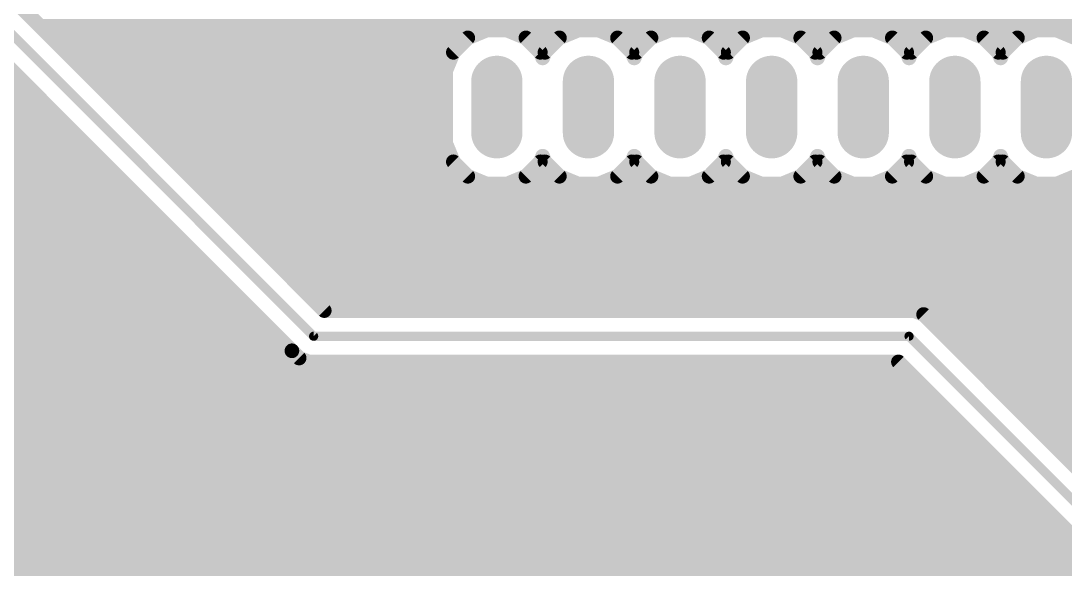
# Model space of a CAD drawing. Extents: x -0.2 to 78.9, y -2.7 to 86.6.
# Drawn here: x 22.36 to 51.32, y 43.08 to 58.27 of the extents above; entities that cross this region are included whole.
import ezdxf

# ---------------------------------------------------------------- set-up
doc = ezdxf.new("R2010")
doc.units = 0
doc.layers.add('16', color=174, linetype='CONTINUOUS')
doc.layers.add('17', color=94, linetype='CONTINUOUS')

# ---------------------------------------------------------------- blocks, each defined once
blk = doc.blocks.new('LONGP100')
at = {"const_width": 1}
blk.add_lwpolyline([(-0.5, 0), (0.5, 0)], dxfattribs=at)
at = {"const_width": 0.5}
for points in [[(-0.5, 0.25, 1), (-0.5, -0.25)], [(0.5, -0.25, 1), (0.5, 0.25)]]:
    blk.add_lwpolyline(points, format="xyb", dxfattribs=at)

msp = doc.modelspace()

# ---------------------------------------------------------------- linework, layer by layer
at = {"layer": '16'}
for points, const_width in [([(30.7745, 50.2411), (18.1828, 62.8328)], 0.4064), ([(17.78, 62.23), (30.48, 49.53)], 0.254), ([(17.4854, 61.5188), (29.8771, 49.1271)], 0.4064), ([(22.9004, 58.1152), (57.7088, 58.1152)], 0.4064), ([(35.277, 58.0135), (34.7542, 57.797)], 0.4064), ([(35.8429, 58.0135), (35.277, 58.0135)], 0.4064), ([(36.3657, 57.797), (35.8429, 58.0135)], 0.4064), ([(37.817, 58.0135), (37.2942, 57.797)], 0.4064), ([(38.3829, 58.0135), (37.817, 58.0135)], 0.4064), ([(38.9057, 57.797), (38.3829, 58.0135)], 0.4064), ([(40.357, 58.0135), (39.8342, 57.797)], 0.4064), ([(40.9229, 58.0135), (40.357, 58.0135)], 0.4064), ([(41.4457, 57.797), (40.9229, 58.0135)], 0.4064), ([(42.897, 58.0135), (42.3742, 57.797)], 0.4064), ([(43.4629, 58.0135), (42.897, 58.0135)], 0.4064), ([(43.9857, 57.797), (43.4629, 58.0135)], 0.4064), ([(45.437, 58.0135), (44.9142, 57.797)], 0.4064), ([(46.0029, 58.0135), (45.437, 58.0135)], 0.4064), ([(46.5257, 57.797), (46.0029, 58.0135)], 0.4064), ([(47.977, 58.0135), (47.4542, 57.797)], 0.4064), ([(48.5429, 58.0135), (47.977, 58.0135)], 0.4064), ([(49.0657, 57.797), (48.5429, 58.0135)], 0.4064), ([(50.517, 58.0135), (49.9942, 57.797)], 0.4064), ([(51.0829, 58.0135), (50.517, 58.0135)], 0.4064), ([(51.6057, 57.797), (51.0829, 58.0135)], 0.4064), ([(23.3068, 57.7088), (34.666, 57.7088)], 0.4064), ([(34.7542, 57.797), (34.3541, 57.3969)], 0.4064), ([(36.7658, 57.3969), (36.3657, 57.797)], 0.4064), ([(36.4539, 57.7088), (37.206, 57.7088)], 0.4064), ([(37.2942, 57.797), (36.8941, 57.3969)], 0.4064), ([(39.3058, 57.3969), (38.9057, 57.797)], 0.4064), ([(38.9939, 57.7088), (39.746, 57.7088)], 0.4064), ([(39.8342, 57.797), (39.4341, 57.3969)], 0.4064), ([(41.8458, 57.3969), (41.4457, 57.797)], 0.4064), ([(41.5339, 57.7088), (42.286, 57.7088)], 0.4064), ([(42.3742, 57.797), (41.9741, 57.3969)], 0.4064), ([(44.3858, 57.3969), (43.9857, 57.797)], 0.4064), ([(44.0739, 57.7088), (44.826, 57.7088)], 0.4064), ([(44.9142, 57.797), (44.5141, 57.3969)], 0.4064), ([(46.9258, 57.3969), (46.5257, 57.797)], 0.4064), ([(46.6139, 57.7088), (47.366, 57.7088)], 0.4064), ([(47.4542, 57.797), (47.0541, 57.3969)], 0.4064), ([(49.4658, 57.3969), (49.0657, 57.797)], 0.4064), ([(49.1539, 57.7088), (49.906, 57.7088)], 0.4064), ([(49.9942, 57.797), (49.5941, 57.3969)], 0.4064), ([(23.7132, 57.3024), (34.315, 57.3024)], 0.4064), ([(34.3541, 57.3969), (34.1376, 56.8741)], 0.4064), ([(36.8299, 57.2419), (36.7658, 57.3969)], 0.4064), ([(36.8049, 57.3024), (36.855, 57.3024)], 0.4064), ([(36.8941, 57.3969), (36.8299, 57.2419)], 0.4064), ([(39.3699, 57.2419), (39.3058, 57.3969)], 0.4064), ([(39.3449, 57.3024), (39.395, 57.3024)], 0.4064), ([(39.4341, 57.3969), (39.3699, 57.2419)], 0.4064), ([(41.9099, 57.2419), (41.8458, 57.3969)], 0.4064), ([(41.8849, 57.3024), (41.935, 57.3024)], 0.4064), ([(41.9741, 57.3969), (41.9099, 57.2419)], 0.4064), ([(44.4499, 57.2419), (44.3858, 57.3969)], 0.4064), ([(44.4249, 57.3024), (44.475, 57.3024)], 0.4064), ([(44.5141, 57.3969), (44.4499, 57.2419)], 0.4064), ([(46.99, 57.2419), (46.9258, 57.3969)], 0.4064), ([(46.965, 57.3024), (47.0151, 57.3024)], 0.4064), ([(47.0541, 57.3969), (46.99, 57.2419)], 0.4064), ([(49.53, 57.2419), (49.4658, 57.3969)], 0.4064), ([(49.505, 57.3024), (49.5551, 57.3024)], 0.4064), ([(49.5941, 57.3969), (49.53, 57.2419)], 0.4064), ([(24.1196, 56.896), (34.1467, 56.896)], 0.4064), ([(34.1376, 56.8741), (34.1376, 54.8858)], 0.4064), ([(0.6603, 56.4896), (22.5146, 56.4896)], 0.4064), ([(24.526, 56.4896), (34.1376, 56.4896)], 0.4064), ([(14.7275, 56.0832), (22.921, 56.0832)], 0.4064), ([(24.9324, 56.0832), (34.1376, 56.0832)], 0.4064), ([(15.238, 55.6768), (23.3274, 55.6768)], 0.4064), ([(25.3388, 55.6768), (34.1376, 55.6768)], 0.4064), ([(15.4835, 55.2704), (23.7338, 55.2704)], 0.4064), ([(25.7452, 55.2704), (34.1376, 55.2704)], 0.4064), ([(15.6209, 54.864), (24.1402, 54.864)], 0.4064), ([(26.1516, 54.864), (34.1466, 54.864)], 0.4064), ([(34.1376, 54.8858), (34.3541, 54.363)], 0.4064), ([(15.6209, 54.4576), (24.5466, 54.4576)], 0.4064), ([(26.558, 54.4576), (34.3149, 54.4576)], 0.4064), ([(34.3541, 54.363), (34.7542, 53.9629)], 0.4064), ([(36.3657, 53.9629), (36.7658, 54.363)], 0.4064), ([(36.7658, 54.363), (36.8299, 54.518)], 0.4064), ([(36.8049, 54.4576), (36.8549, 54.4576)], 0.4064), ([(36.8299, 54.518), (36.8941, 54.363)], 0.4064), ([(36.8941, 54.363), (37.2942, 53.9629)], 0.4064), ([(38.9057, 53.9629), (39.3058, 54.363)], 0.4064), ([(39.3058, 54.363), (39.3699, 54.518)], 0.4064), ([(39.3449, 54.4576), (39.3949, 54.4576)], 0.4064), ([(39.3699, 54.518), (39.4341, 54.363)], 0.4064), ([(39.4341, 54.363), (39.8342, 53.9629)], 0.4064), ([(41.4457, 53.9629), (41.8458, 54.363)], 0.4064), ([(41.8458, 54.363), (41.9099, 54.518)], 0.4064), ([(41.8849, 54.4576), (41.9349, 54.4576)], 0.4064), ([(41.9099, 54.518), (41.9741, 54.363)], 0.4064), ([(41.9741, 54.363), (42.3742, 53.9629)], 0.4064), ([(43.9857, 53.9629), (44.3858, 54.363)], 0.4064), ([(44.3858, 54.363), (44.4499, 54.518)], 0.4064), ([(44.4249, 54.4576), (44.4749, 54.4576)], 0.4064), ([(44.4499, 54.518), (44.5141, 54.363)], 0.4064), ([(44.5141, 54.363), (44.9142, 53.9629)], 0.4064), ([(46.5257, 53.9629), (46.9258, 54.363)], 0.4064), ([(46.9258, 54.363), (46.99, 54.518)], 0.4064), ([(46.9649, 54.4576), (47.0149, 54.4576)], 0.4064), ([(46.99, 54.518), (47.0541, 54.363)], 0.4064), ([(47.0541, 54.363), (47.4542, 53.9629)], 0.4064), ([(49.0657, 53.9629), (49.4658, 54.363)], 0.4064), ([(49.4658, 54.363), (49.53, 54.518)], 0.4064), ([(49.5049, 54.4576), (49.5549, 54.4576)], 0.4064), ([(49.53, 54.518), (49.5941, 54.363)], 0.4064), ([(49.5941, 54.363), (49.9942, 53.9629)], 0.4064), ([(15.5255, 54.0512), (24.953, 54.0512)], 0.4064), ([(26.9644, 54.0512), (34.6659, 54.0512)], 0.4064), ([(34.7542, 53.9629), (35.277, 53.7464)], 0.4064), ([(35.8429, 53.7464), (36.3657, 53.9629)], 0.4064), ([(36.454, 54.0512), (37.2059, 54.0512)], 0.4064), ([(37.2942, 53.9629), (37.817, 53.7464)], 0.4064), ([(38.3829, 53.7464), (38.9057, 53.9629)], 0.4064), ([(38.994, 54.0512), (39.7459, 54.0512)], 0.4064), ([(39.8342, 53.9629), (40.357, 53.7464)], 0.4064), ([(40.9229, 53.7464), (41.4457, 53.9629)], 0.4064), ([(41.534, 54.0512), (42.2859, 54.0512)], 0.4064), ([(42.3742, 53.9629), (42.897, 53.7464)], 0.4064), ([(43.4629, 53.7464), (43.9857, 53.9629)], 0.4064), ([(44.074, 54.0512), (44.8259, 54.0512)], 0.4064), ([(44.9142, 53.9629), (45.437, 53.7464)], 0.4064), ([(46.0029, 53.7464), (46.5257, 53.9629)], 0.4064), ([(46.614, 54.0512), (47.3659, 54.0512)], 0.4064), ([(47.4542, 53.9629), (47.977, 53.7464)], 0.4064), ([(48.5429, 53.7464), (49.0657, 53.9629)], 0.4064), ([(49.154, 54.0512), (49.9059, 54.0512)], 0.4064), ([(49.9942, 53.9629), (50.517, 53.7464)], 0.4064), ([(51.0829, 53.7464), (51.6057, 53.9629)], 0.4064), ([(35.277, 53.7464), (35.8429, 53.7464)], 0.4064), ([(37.817, 53.7464), (38.3829, 53.7464)], 0.4064), ([(40.357, 53.7464), (40.9229, 53.7464)], 0.4064), ([(42.897, 53.7464), (43.4629, 53.7464)], 0.4064), ([(45.437, 53.7464), (46.0029, 53.7464)], 0.4064), ([(47.977, 53.7464), (48.5429, 53.7464)], 0.4064), ([(50.517, 53.7464), (51.0829, 53.7464)], 0.4064), ([(15.3396, 53.6448), (25.3594, 53.6448)], 0.4064), ([(27.3708, 53.6448), (57.7088, 53.6448)], 0.4064), ([(15.1364, 53.2384), (25.7658, 53.2384)], 0.4064), ([(27.7772, 53.2384), (57.7088, 53.2384)], 0.4064), ([(15.4414, 52.832), (26.1722, 52.832)], 0.4064), ([(28.1836, 52.832), (57.7088, 52.832)], 0.4064), ([(15.6097, 52.4256), (26.5786, 52.4256)], 0.4064), ([(28.59, 52.4256), (57.7088, 52.4256)], 0.4064), ([(15.6209, 52.0192), (26.985, 52.0192)], 0.4064), ([(28.9964, 52.0192), (57.7088, 52.0192)], 0.4064), ([(15.5676, 51.6128), (27.3914, 51.6128)], 0.4064), ([(29.4028, 51.6128), (57.7088, 51.6128)], 0.4064), ([(15.3992, 51.2064), (27.7978, 51.2064)], 0.4064), ([(29.8092, 51.2064), (57.7088, 51.2064)], 0.4064), ([(15.0348, 50.8), (28.2042, 50.8)], 0.4064), ([(30.2156, 50.8), (57.7088, 50.8)], 0.4064), ([(15.3993, 50.3936), (28.6106, 50.3936)], 0.4064), ([(30.622, 50.3936), (57.7088, 50.3936)], 0.4064), ([(46.8485, 50.2411), (30.7745, 50.2411)], 0.4064), ([(47.1314, 50.2411), (46.8485, 50.2411)], 0.4064), ([(47.3928, 50.1328), (47.1314, 50.2411)], 0.4064), ([(15.5676, 49.9872), (29.017, 49.9872)], 0.4064), ([(60.579, 36.9465), (47.3928, 50.1328)], 0.4064), ([(47.5384, 49.9872), (57.7088, 49.9872)], 0.4064), ([(15.6209, 49.5808), (29.4234, 49.5808)], 0.4064), ([(30.48, 49.53), (46.99, 49.53)], 0.254), ([(46.99, 49.53), (62.23, 34.29)], 0.254), ([(47.9448, 49.5808), (57.7088, 49.5808)], 0.4064), ([(15.6096, 49.1744), (29.8298, 49.1744)], 0.4064), ([(29.8771, 49.1271), (30.0771, 48.9271)], 0.4064), ([(48.3512, 49.1744), (57.7088, 49.1744)], 0.4064), ([(15.4413, 48.768), (46.7462, 48.768)], 0.4064), ([(30.0771, 48.9271), (30.3385, 48.8188)], 0.4064), ([(30.3385, 48.8188), (46.6954, 48.8188)], 0.4064), ([(46.6954, 48.8188), (60.6718, 34.8424)], 0.4064), ([(48.7576, 48.768), (57.7088, 48.768)], 0.4064), ([(15.1364, 48.3616), (47.1526, 48.3616)], 0.4064), ([(49.164, 48.3616), (57.7088, 48.3616)], 0.4064), ([(15.3396, 47.9552), (47.559, 47.9552)], 0.4064), ([(49.5704, 47.9552), (57.7088, 47.9552)], 0.4064), ([(15.5255, 47.5488), (47.9654, 47.5488)], 0.4064), ([(49.9768, 47.5488), (57.7088, 47.5488)], 0.4064), ([(15.6209, 47.1424), (48.3718, 47.1424)], 0.4064), ([(50.3832, 47.1424), (57.7088, 47.1424)], 0.4064), ([(15.6209, 46.736), (48.7782, 46.736)], 0.4064), ([(50.7896, 46.736), (57.7088, 46.736)], 0.4064), ([(15.4834, 46.3296), (49.1846, 46.3296)], 0.4064), ([(51.196, 46.3296), (57.7088, 46.3296)], 0.4064), ([(15.238, 45.9232), (49.591, 45.9232)], 0.4064), ([(15.238, 45.5168), (49.9974, 45.5168)], 0.4064), ([(15.4835, 45.1104), (50.4038, 45.1104)], 0.4064), ([(15.6209, 44.704), (50.8102, 44.704)], 0.4064), ([(15.6209, 44.2976), (51.2166, 44.2976)], 0.4064), ([(15.5255, 43.8912), (51.623, 43.8912)], 0.4064), ([(15.3396, 43.4848), (52.0294, 43.4848)], 0.4064), ([(15.1364, 43.0784), (52.4358, 43.0784)], 0.4064)]:
    msp.add_lwpolyline(points, dxfattribs=dict(at, const_width=const_width))
for points, const_width in [([(22.9004, 58.2168, 1), (22.9004, 58.0136)], 0.2032), ([(35.277, 58.1151, 1), (35.277, 57.9119)], 0.2032), ([(35.3159, 57.9196, 1), (35.2381, 58.1074)], 0.2032), ([(35.8818, 58.1074, 1), (35.804, 57.9196)], 0.2032), ([(35.8429, 57.9119, 1), (35.8429, 58.1151)], 0.2032), ([(37.817, 58.1151, 1), (37.817, 57.9119)], 0.2032), ([(37.8559, 57.9196, 1), (37.7781, 58.1074)], 0.2032), ([(38.4218, 58.1074, 1), (38.344, 57.9196)], 0.2032), ([(38.3829, 57.9119, 1), (38.3829, 58.1151)], 0.2032), ([(40.357, 58.1151, 1), (40.357, 57.9119)], 0.2032), ([(40.3959, 57.9196, 1), (40.3181, 58.1074)], 0.2032), ([(40.9618, 58.1074, 1), (40.884, 57.9196)], 0.2032), ([(40.9229, 57.9119, 1), (40.9229, 58.1151)], 0.2032), ([(42.897, 58.1151, 1), (42.897, 57.9119)], 0.2032), ([(42.9359, 57.9196, 1), (42.8581, 58.1074)], 0.2032), ([(43.5018, 58.1074, 1), (43.424, 57.9196)], 0.2032), ([(43.4629, 57.9119, 1), (43.4629, 58.1151)], 0.2032), ([(45.437, 58.1151, 1), (45.437, 57.9119)], 0.2032), ([(45.4759, 57.9196, 1), (45.3981, 58.1074)], 0.2032), ([(46.0418, 58.1074, 1), (45.964, 57.9196)], 0.2032), ([(46.0029, 57.9119, 1), (46.0029, 58.1151)], 0.2032), ([(47.977, 58.1151, 1), (47.977, 57.9119)], 0.2032), ([(48.0159, 57.9196, 1), (47.9381, 58.1074)], 0.2032), ([(48.5818, 58.1074, 1), (48.504, 57.9196)], 0.2032), ([(48.5429, 57.9119, 1), (48.5429, 58.1151)], 0.2032), ([(50.517, 58.1151, 1), (50.517, 57.9119)], 0.2032), ([(50.5559, 57.9196, 1), (50.4781, 58.1074)], 0.2032), ([(51.1218, 58.1074, 1), (51.044, 57.9196)], 0.2032), ([(51.0829, 57.9119, 1), (51.0829, 58.1151)], 0.2032), ([(23.3068, 57.8104, 1), (23.3068, 57.6072)], 0.2032), ([(34.7153, 57.8909, 1), (34.7931, 57.7031)], 0.2032), ([(34.666, 57.6072, 1), (34.666, 57.8104)], 0.2032), ([(34.826, 57.7252, 1), (34.6824, 57.8688)], 0.2032), ([(36.4375, 57.8688, 1), (36.2939, 57.7252)], 0.2032), ([(36.3268, 57.7031, 1), (36.4046, 57.8909)], 0.2032), ([(36.4539, 57.8104, 1), (36.4539, 57.6072)], 0.2032), ([(37.2553, 57.8909, 1), (37.3331, 57.7031)], 0.2032), ([(37.206, 57.6072, 1), (37.206, 57.8104)], 0.2032), ([(37.366, 57.7252, 1), (37.2224, 57.8688)], 0.2032), ([(38.9775, 57.8688, 1), (38.8339, 57.7252)], 0.2032), ([(38.8668, 57.7031, 1), (38.9446, 57.8909)], 0.2032), ([(38.9939, 57.8104, 1), (38.9939, 57.6072)], 0.2032), ([(39.7953, 57.8909, 1), (39.8731, 57.7031)], 0.2032), ([(39.746, 57.6072, 1), (39.746, 57.8104)], 0.2032), ([(39.906, 57.7252, 1), (39.7624, 57.8688)], 0.2032), ([(41.5175, 57.8688, 1), (41.3739, 57.7252)], 0.2032), ([(41.4068, 57.7031, 1), (41.4846, 57.8909)], 0.2032), ([(41.5339, 57.8104, 1), (41.5339, 57.6072)], 0.2032), ([(42.3353, 57.8909, 1), (42.4131, 57.7031)], 0.2032), ([(42.286, 57.6072, 1), (42.286, 57.8104)], 0.2032), ([(42.446, 57.7252, 1), (42.3024, 57.8688)], 0.2032), ([(44.0575, 57.8688, 1), (43.9139, 57.7252)], 0.2032), ([(43.9468, 57.7031, 1), (44.0246, 57.8909)], 0.2032), ([(44.0739, 57.8104, 1), (44.0739, 57.6072)], 0.2032), ([(44.8753, 57.8909, 1), (44.9531, 57.7031)], 0.2032), ([(44.826, 57.6072, 1), (44.826, 57.8104)], 0.2032), ([(44.986, 57.7252, 1), (44.8424, 57.8688)], 0.2032), ([(46.5975, 57.8688, 1), (46.4539, 57.7252)], 0.2032), ([(46.4868, 57.7031, 1), (46.5646, 57.8909)], 0.2032), ([(46.6139, 57.8104, 1), (46.6139, 57.6072)], 0.2032), ([(47.4153, 57.8909, 1), (47.4931, 57.7031)], 0.2032), ([(47.366, 57.6072, 1), (47.366, 57.8104)], 0.2032), ([(47.526, 57.7252, 1), (47.3824, 57.8688)], 0.2032), ([(49.1375, 57.8688, 1), (48.9939, 57.7252)], 0.2032), ([(49.0268, 57.7031, 1), (49.1046, 57.8909)], 0.2032), ([(49.1539, 57.8104, 1), (49.1539, 57.6072)], 0.2032), ([(49.9553, 57.8909, 1), (50.0331, 57.7031)], 0.2032), ([(49.906, 57.6072, 1), (49.906, 57.8104)], 0.2032), ([(50.066, 57.7252, 1), (49.9224, 57.8688)], 0.2032), ([(23.7132, 57.404, 1), (23.7132, 57.2008)], 0.2032), ([(34.2823, 57.4687, 1), (34.4259, 57.3251)], 0.2032), ([(34.448, 57.358, 1), (34.2602, 57.4358)], 0.2032), ([(34.315, 57.2008, 1), (34.315, 57.404)], 0.2032), ([(36.8597, 57.4357, 1), (36.6719, 57.3581)], 0.2032), ([(36.694, 57.3251, 1), (36.8376, 57.4687)], 0.2032), ([(36.8049, 57.404, 1), (36.8049, 57.2008)], 0.2032), ([(36.736, 57.2808, 1), (36.9238, 57.203)], 0.2032), ([(36.736, 57.2031, 1), (36.9238, 57.2807)], 0.2032), ([(36.8223, 57.4687, 1), (36.9659, 57.3251)], 0.2032), ([(36.988, 57.358, 1), (36.8002, 57.4358)], 0.2032), ([(36.855, 57.2008, 1), (36.855, 57.404)], 0.2032), ([(39.3997, 57.4357, 1), (39.2119, 57.3581)], 0.2032), ([(39.234, 57.3251, 1), (39.3776, 57.4687)], 0.2032), ([(39.3449, 57.404, 1), (39.3449, 57.2008)], 0.2032), ([(39.276, 57.2808, 1), (39.4638, 57.203)], 0.2032), ([(39.276, 57.2031, 1), (39.4638, 57.2807)], 0.2032), ([(39.3623, 57.4687, 1), (39.5059, 57.3251)], 0.2032), ([(39.528, 57.358, 1), (39.3402, 57.4358)], 0.2032), ([(39.395, 57.2008, 1), (39.395, 57.404)], 0.2032), ([(41.9397, 57.4357, 1), (41.7519, 57.3581)], 0.2032), ([(41.774, 57.3251, 1), (41.9176, 57.4687)], 0.2032), ([(41.8849, 57.404, 1), (41.8849, 57.2008)], 0.2032), ([(41.816, 57.2808, 1), (42.0038, 57.203)], 0.2032), ([(41.816, 57.2031, 1), (42.0038, 57.2807)], 0.2032), ([(41.9023, 57.4687, 1), (42.0459, 57.3251)], 0.2032), ([(42.068, 57.358, 1), (41.8802, 57.4358)], 0.2032), ([(41.935, 57.2008, 1), (41.935, 57.404)], 0.2032), ([(44.4797, 57.4357, 1), (44.2919, 57.3581)], 0.2032), ([(44.314, 57.3251, 1), (44.4576, 57.4687)], 0.2032), ([(44.4249, 57.404, 1), (44.4249, 57.2008)], 0.2032), ([(44.356, 57.2808, 1), (44.5438, 57.203)], 0.2032), ([(44.356, 57.2031, 1), (44.5438, 57.2807)], 0.2032), ([(44.4423, 57.4687, 1), (44.5859, 57.3251)], 0.2032), ([(44.608, 57.358, 1), (44.4202, 57.4358)], 0.2032), ([(44.475, 57.2008, 1), (44.475, 57.404)], 0.2032), ([(47.0197, 57.4358, 1), (46.8319, 57.358)], 0.2032), ([(46.854, 57.3251, 1), (46.9976, 57.4687)], 0.2032), ([(46.965, 57.404, 1), (46.965, 57.2008)], 0.2032), ([(46.8961, 57.2807, 1), (47.0839, 57.2031)], 0.2032), ([(46.8961, 57.203, 1), (47.0839, 57.2808)], 0.2032), ([(46.9823, 57.4687, 1), (47.1259, 57.3251)], 0.2032), ([(47.148, 57.3581, 1), (46.9602, 57.4357)], 0.2032), ([(47.0151, 57.2008, 1), (47.0151, 57.404)], 0.2032), ([(49.5597, 57.4358, 1), (49.3719, 57.358)], 0.2032), ([(49.394, 57.3251, 1), (49.5376, 57.4687)], 0.2032), ([(49.505, 57.404, 1), (49.505, 57.2008)], 0.2032), ([(49.4361, 57.2807, 1), (49.6239, 57.2031)], 0.2032), ([(49.4361, 57.203, 1), (49.6239, 57.2808)], 0.2032), ([(49.5223, 57.4687, 1), (49.6659, 57.3251)], 0.2032), ([(49.688, 57.3581, 1), (49.5002, 57.4357)], 0.2032), ([(49.5551, 57.2008, 1), (49.5551, 57.404)], 0.2032), ([(24.1196, 56.9976, 1), (24.1196, 56.7944)], 0.2032), ([(34.2392, 56.8741, 1), (34.036, 56.8741)], 0.2032), ([(34.1467, 56.7944, 1), (34.1467, 56.9976)], 0.2032), ([(34.0437, 56.913, 1), (34.2315, 56.8352)], 0.2032), ([(22.5146, 56.388, 1), (22.5146, 56.5912)], 0.2032), ([(24.526, 56.5912, 1), (24.526, 56.388)], 0.2032), ([(34.1376, 56.388, 1), (34.1376, 56.5912)], 0.2032), ([(22.921, 55.9816, 1), (22.921, 56.1848)], 0.2032), ([(24.9324, 56.1848, 1), (24.9324, 55.9816)], 0.2032), ([(34.1376, 55.9816, 1), (34.1376, 56.1848)], 0.2032), ([(23.3274, 55.5752, 1), (23.3274, 55.7784)], 0.2032), ([(25.3388, 55.7784, 1), (25.3388, 55.5752)], 0.2032), ([(34.1376, 55.5752, 1), (34.1376, 55.7784)], 0.2032), ([(23.7338, 55.1688, 1), (23.7338, 55.372)], 0.2032), ([(25.7452, 55.372, 1), (25.7452, 55.1688)], 0.2032), ([(34.1376, 55.1688, 1), (34.1376, 55.372)], 0.2032), ([(24.1402, 54.7624, 1), (24.1402, 54.9656)], 0.2032), ([(26.1516, 54.9656, 1), (26.1516, 54.7624)], 0.2032), ([(34.2315, 54.9247, 1), (34.0437, 54.8469)], 0.2032), ([(34.1466, 54.7624, 1), (34.1466, 54.9656)], 0.2032), ([(34.036, 54.8858, 1), (34.2392, 54.8858)], 0.2032), ([(24.5466, 54.356, 1), (24.5466, 54.5592)], 0.2032), ([(26.558, 54.5592, 1), (26.558, 54.356)], 0.2032), ([(34.4259, 54.4348, 1), (34.2823, 54.2912)], 0.2032), ([(34.2602, 54.3241, 1), (34.448, 54.4019)], 0.2032), ([(34.3149, 54.356, 1), (34.3149, 54.5592)], 0.2032), ([(36.6719, 54.4018, 1), (36.8597, 54.3242)], 0.2032), ([(36.8376, 54.2912, 1), (36.694, 54.4348)], 0.2032), ([(36.8049, 54.5592, 1), (36.8049, 54.356)], 0.2032), ([(36.9238, 54.5569, 1), (36.736, 54.4791)], 0.2032), ([(36.9238, 54.4792, 1), (36.736, 54.5568)], 0.2032), ([(36.9659, 54.4348, 1), (36.8223, 54.2912)], 0.2032), ([(36.8002, 54.3241, 1), (36.988, 54.4019)], 0.2032), ([(36.8549, 54.356, 1), (36.8549, 54.5592)], 0.2032), ([(39.2119, 54.4018, 1), (39.3997, 54.3242)], 0.2032), ([(39.3776, 54.2912, 1), (39.234, 54.4348)], 0.2032), ([(39.3449, 54.5592, 1), (39.3449, 54.356)], 0.2032), ([(39.4638, 54.5569, 1), (39.276, 54.4791)], 0.2032), ([(39.4638, 54.4792, 1), (39.276, 54.5568)], 0.2032), ([(39.5059, 54.4348, 1), (39.3623, 54.2912)], 0.2032), ([(39.3402, 54.3241, 1), (39.528, 54.4019)], 0.2032), ([(39.3949, 54.356, 1), (39.3949, 54.5592)], 0.2032), ([(41.7519, 54.4018, 1), (41.9397, 54.3242)], 0.2032), ([(41.9176, 54.2912, 1), (41.774, 54.4348)], 0.2032), ([(41.8849, 54.5592, 1), (41.8849, 54.356)], 0.2032), ([(42.0038, 54.5569, 1), (41.816, 54.4791)], 0.2032), ([(42.0038, 54.4792, 1), (41.816, 54.5568)], 0.2032), ([(42.0459, 54.4348, 1), (41.9023, 54.2912)], 0.2032), ([(41.8802, 54.3241, 1), (42.068, 54.4019)], 0.2032), ([(41.9349, 54.356, 1), (41.9349, 54.5592)], 0.2032), ([(44.2919, 54.4018, 1), (44.4797, 54.3242)], 0.2032), ([(44.4576, 54.2912, 1), (44.314, 54.4348)], 0.2032), ([(44.4249, 54.5592, 1), (44.4249, 54.356)], 0.2032), ([(44.5438, 54.5569, 1), (44.356, 54.4791)], 0.2032), ([(44.5438, 54.4792, 1), (44.356, 54.5568)], 0.2032), ([(44.5859, 54.4348, 1), (44.4423, 54.2912)], 0.2032), ([(44.4202, 54.3241, 1), (44.608, 54.4019)], 0.2032), ([(44.4749, 54.356, 1), (44.4749, 54.5592)], 0.2032), ([(46.8319, 54.4019, 1), (47.0197, 54.3241)], 0.2032), ([(46.9976, 54.2912, 1), (46.854, 54.4348)], 0.2032), ([(46.9649, 54.5592, 1), (46.9649, 54.356)], 0.2032), ([(47.0839, 54.5568, 1), (46.8961, 54.4792)], 0.2032), ([(47.0839, 54.4791, 1), (46.8961, 54.5569)], 0.2032), ([(47.1259, 54.4348, 1), (46.9823, 54.2912)], 0.2032), ([(46.9602, 54.3242, 1), (47.148, 54.4018)], 0.2032), ([(47.0149, 54.356, 1), (47.0149, 54.5592)], 0.2032), ([(49.3719, 54.4019, 1), (49.5597, 54.3241)], 0.2032), ([(49.5376, 54.2912, 1), (49.394, 54.4348)], 0.2032), ([(49.5049, 54.5592, 1), (49.5049, 54.356)], 0.2032), ([(49.6239, 54.5568, 1), (49.4361, 54.4792)], 0.2032), ([(49.6239, 54.4791, 1), (49.4361, 54.5569)], 0.2032), ([(49.6659, 54.4348, 1), (49.5223, 54.2912)], 0.2032), ([(49.5002, 54.3242, 1), (49.688, 54.4018)], 0.2032), ([(49.5549, 54.356, 1), (49.5549, 54.5592)], 0.2032), ([(24.953, 53.9496, 1), (24.953, 54.1528)], 0.2032), ([(26.9644, 54.1528, 1), (26.9644, 53.9496)], 0.2032), ([(34.7931, 54.0568, 1), (34.7153, 53.869)], 0.2032), ([(34.6659, 53.9496, 1), (34.6659, 54.1528)], 0.2032), ([(36.4046, 53.869, 1), (36.3268, 54.0568)], 0.2032), ([(36.454, 54.1528, 1), (36.454, 53.9496)], 0.2032), ([(37.3331, 54.0568, 1), (37.2553, 53.869)], 0.2032), ([(37.2059, 53.9496, 1), (37.2059, 54.1528)], 0.2032), ([(38.9446, 53.869, 1), (38.8668, 54.0568)], 0.2032), ([(38.994, 54.1528, 1), (38.994, 53.9496)], 0.2032), ([(39.8731, 54.0568, 1), (39.7953, 53.869)], 0.2032), ([(39.7459, 53.9496, 1), (39.7459, 54.1528)], 0.2032), ([(41.4846, 53.869, 1), (41.4068, 54.0568)], 0.2032), ([(41.534, 54.1528, 1), (41.534, 53.9496)], 0.2032), ([(42.4131, 54.0568, 1), (42.3353, 53.869)], 0.2032), ([(42.2859, 53.9496, 1), (42.2859, 54.1528)], 0.2032), ([(44.0246, 53.869, 1), (43.9468, 54.0568)], 0.2032), ([(44.074, 54.1528, 1), (44.074, 53.9496)], 0.2032), ([(44.9531, 54.0568, 1), (44.8753, 53.869)], 0.2032), ([(44.8259, 53.9496, 1), (44.8259, 54.1528)], 0.2032), ([(46.5646, 53.869, 1), (46.4868, 54.0568)], 0.2032), ([(46.614, 54.1528, 1), (46.614, 53.9496)], 0.2032), ([(47.4931, 54.0568, 1), (47.4153, 53.869)], 0.2032), ([(47.3659, 53.9496, 1), (47.3659, 54.1528)], 0.2032), ([(49.1046, 53.869, 1), (49.0268, 54.0568)], 0.2032), ([(49.154, 54.1528, 1), (49.154, 53.9496)], 0.2032), ([(50.0331, 54.0568, 1), (49.9553, 53.869)], 0.2032), ([(49.9059, 53.9496, 1), (49.9059, 54.1528)], 0.2032), ([(34.6824, 53.8911, 1), (34.826, 54.0347)], 0.2032), ([(35.277, 53.848, 1), (35.277, 53.6448)], 0.2032), ([(35.2381, 53.6525, 1), (35.3159, 53.8403)], 0.2032), ([(35.804, 53.8403, 1), (35.8818, 53.6525)], 0.2032), ([(35.8429, 53.6448, 1), (35.8429, 53.848)], 0.2032), ([(36.2939, 54.0347, 1), (36.4375, 53.8911)], 0.2032), ([(37.2224, 53.8911, 1), (37.366, 54.0347)], 0.2032), ([(37.817, 53.848, 1), (37.817, 53.6448)], 0.2032), ([(37.7781, 53.6525, 1), (37.8559, 53.8403)], 0.2032), ([(38.344, 53.8403, 1), (38.4218, 53.6525)], 0.2032), ([(38.3829, 53.6448, 1), (38.3829, 53.848)], 0.2032), ([(38.8339, 54.0347, 1), (38.9775, 53.8911)], 0.2032), ([(39.7624, 53.8911, 1), (39.906, 54.0347)], 0.2032), ([(40.357, 53.848, 1), (40.357, 53.6448)], 0.2032), ([(40.3181, 53.6525, 1), (40.3959, 53.8403)], 0.2032), ([(40.884, 53.8403, 1), (40.9618, 53.6525)], 0.2032), ([(40.9229, 53.6448, 1), (40.9229, 53.848)], 0.2032), ([(41.3739, 54.0347, 1), (41.5175, 53.8911)], 0.2032), ([(42.3024, 53.8911, 1), (42.446, 54.0347)], 0.2032), ([(42.897, 53.848, 1), (42.897, 53.6448)], 0.2032), ([(42.8581, 53.6525, 1), (42.9359, 53.8403)], 0.2032), ([(43.424, 53.8403, 1), (43.5018, 53.6525)], 0.2032), ([(43.4629, 53.6448, 1), (43.4629, 53.848)], 0.2032), ([(43.9139, 54.0347, 1), (44.0575, 53.8911)], 0.2032), ([(44.8424, 53.8911, 1), (44.986, 54.0347)], 0.2032), ([(45.437, 53.848, 1), (45.437, 53.6448)], 0.2032), ([(45.3981, 53.6525, 1), (45.4759, 53.8403)], 0.2032), ([(45.964, 53.8403, 1), (46.0418, 53.6525)], 0.2032), ([(46.0029, 53.6448, 1), (46.0029, 53.848)], 0.2032), ([(46.4539, 54.0347, 1), (46.5975, 53.8911)], 0.2032), ([(47.3824, 53.8911, 1), (47.526, 54.0347)], 0.2032), ([(47.977, 53.848, 1), (47.977, 53.6448)], 0.2032), ([(47.9381, 53.6525, 1), (48.0159, 53.8403)], 0.2032), ([(48.504, 53.8403, 1), (48.5818, 53.6525)], 0.2032), ([(48.5429, 53.6448, 1), (48.5429, 53.848)], 0.2032), ([(48.9939, 54.0347, 1), (49.1375, 53.8911)], 0.2032), ([(49.9224, 53.8911, 1), (50.066, 54.0347)], 0.2032), ([(50.517, 53.848, 1), (50.517, 53.6448)], 0.2032), ([(50.4781, 53.6525, 1), (50.5559, 53.8403)], 0.2032), ([(51.044, 53.8403, 1), (51.1218, 53.6525)], 0.2032), ([(51.0829, 53.6448, 1), (51.0829, 53.848)], 0.2032), ([(25.3594, 53.5432, 1), (25.3594, 53.7464)], 0.2032), ([(27.3708, 53.7464, 1), (27.3708, 53.5432)], 0.2032), ([(25.7658, 53.1368, 1), (25.7658, 53.34)], 0.2032), ([(27.7772, 53.34, 1), (27.7772, 53.1368)], 0.2032), ([(26.1722, 52.7304, 1), (26.1722, 52.9336)], 0.2032), ([(28.1836, 52.9336, 1), (28.1836, 52.7304)], 0.2032), ([(26.5786, 52.324, 1), (26.5786, 52.5272)], 0.2032), ([(28.59, 52.5272, 1), (28.59, 52.324)], 0.2032), ([(26.985, 51.9176, 1), (26.985, 52.1208)], 0.2032), ([(28.9964, 52.1208, 1), (28.9964, 51.9176)], 0.2032), ([(27.3914, 51.5112, 1), (27.3914, 51.7144)], 0.2032), ([(29.4028, 51.7144, 1), (29.4028, 51.5112)], 0.2032), ([(27.7978, 51.1048, 1), (27.7978, 51.308)], 0.2032), ([(29.8092, 51.308, 1), (29.8092, 51.1048)], 0.2032), ([(28.2042, 50.6984, 1), (28.2042, 50.9016)], 0.2032), ([(30.2156, 50.9016, 1), (30.2156, 50.6984)], 0.2032), ([(28.6106, 50.292, 1), (28.6106, 50.4952)], 0.2032), ([(30.622, 50.4952, 1), (30.622, 50.292)], 0.2032), ([(30.7745, 50.3427, 1), (30.7745, 50.1395)], 0.2032), ([(30.7027, 50.1693, 1), (30.8463, 50.3129)], 0.2032), ([(46.8485, 50.3427, 1), (46.8485, 50.1395)], 0.2032), ([(46.8485, 50.1395, 1), (46.8485, 50.3427)], 0.2032), ([(47.1703, 50.335, 1), (47.0925, 50.1472)], 0.2032), ([(47.1314, 50.1395, 1), (47.1314, 50.3427)], 0.2032), ([(29.017, 49.8856, 1), (29.017, 50.0888)], 0.2032), ([(47.4646, 50.2046, 1), (47.321, 50.061)], 0.2032), ([(47.3539, 50.0389, 1), (47.4317, 50.2267)], 0.2032), ([(47.5384, 50.0888, 1), (47.5384, 49.8856)], 0.2032), ([(29.4234, 49.4792, 1), (29.4234, 49.6824)], 0.2032), ([(30.48, 49.5935, 1), (30.48, 49.4665)], 0.127), ([(30.4351, 49.4851, 1), (30.5249, 49.5749)], 0.127), ([(47.0349, 49.5749, 1), (46.9451, 49.4851)], 0.127), ([(46.99, 49.4665, 1), (46.99, 49.5935)], 0.127), ([(47.9448, 49.6824, 1), (47.9448, 49.4792)], 0.2032), ([(29.9489, 49.1989, 1), (29.8053, 49.0553)], 0.2032), ([(29.8053, 49.0553, 1), (29.9489, 49.1989)], 0.2032), ([(29.8298, 49.0728, 1), (29.8298, 49.276)], 0.2032), ([(48.3512, 49.276, 1), (48.3512, 49.0728)], 0.2032), ([(30.116, 49.021, 1), (30.0382, 48.8332)], 0.2032), ([(30.0053, 48.8553, 1), (30.1489, 48.9989)], 0.2032), ([(30.3385, 48.9204, 1), (30.3385, 48.7172)], 0.2032), ([(30.2996, 48.7249, 1), (30.3774, 48.9127)], 0.2032), ([(46.7672, 48.8906, 1), (46.6236, 48.747)], 0.2032), ([(46.6954, 48.7172, 1), (46.6954, 48.9204)], 0.2032), ([(46.7462, 48.6664, 1), (46.7462, 48.8696)], 0.2032), ([(48.7576, 48.8696, 1), (48.7576, 48.6664)], 0.2032), ([(47.1526, 48.26, 1), (47.1526, 48.4632)], 0.2032), ([(49.164, 48.4632, 1), (49.164, 48.26)], 0.2032), ([(47.559, 47.8536, 1), (47.559, 48.0568)], 0.2032), ([(49.5704, 48.0568, 1), (49.5704, 47.8536)], 0.2032), ([(47.9654, 47.4472, 1), (47.9654, 47.6504)], 0.2032), ([(49.9768, 47.6504, 1), (49.9768, 47.4472)], 0.2032), ([(48.3718, 47.0408, 1), (48.3718, 47.244)], 0.2032), ([(50.3832, 47.244, 1), (50.3832, 47.0408)], 0.2032), ([(48.7782, 46.6344, 1), (48.7782, 46.8376)], 0.2032), ([(50.7896, 46.8376, 1), (50.7896, 46.6344)], 0.2032), ([(49.1846, 46.228, 1), (49.1846, 46.4312)], 0.2032), ([(51.196, 46.4312, 1), (51.196, 46.228)], 0.2032), ([(49.591, 45.8216, 1), (49.591, 46.0248)], 0.2032), ([(49.9974, 45.4152, 1), (49.9974, 45.6184)], 0.2032), ([(50.4038, 45.0088, 1), (50.4038, 45.212)], 0.2032), ([(50.8102, 44.6024, 1), (50.8102, 44.8056)], 0.2032), ([(51.2166, 44.196, 1), (51.2166, 44.3992)], 0.2032)]:
    msp.add_lwpolyline(points, format="xyb", dxfattribs=dict(at, const_width=const_width))

# ---------------------------------------------------------------- block references
at = {"layer": '17', "xscale": 1.4224, "yscale": 1.4224, "rotation": 90}
for p in [(35.56, 55.88), (38.1, 55.88), (40.64, 55.88), (43.18, 55.88), (45.72, 55.88), (48.26, 55.88), (50.8, 55.88)]:
    msp.add_blockref('LONGP100', p, dxfattribs=at)

doc.saveas('drawing.dxf')
